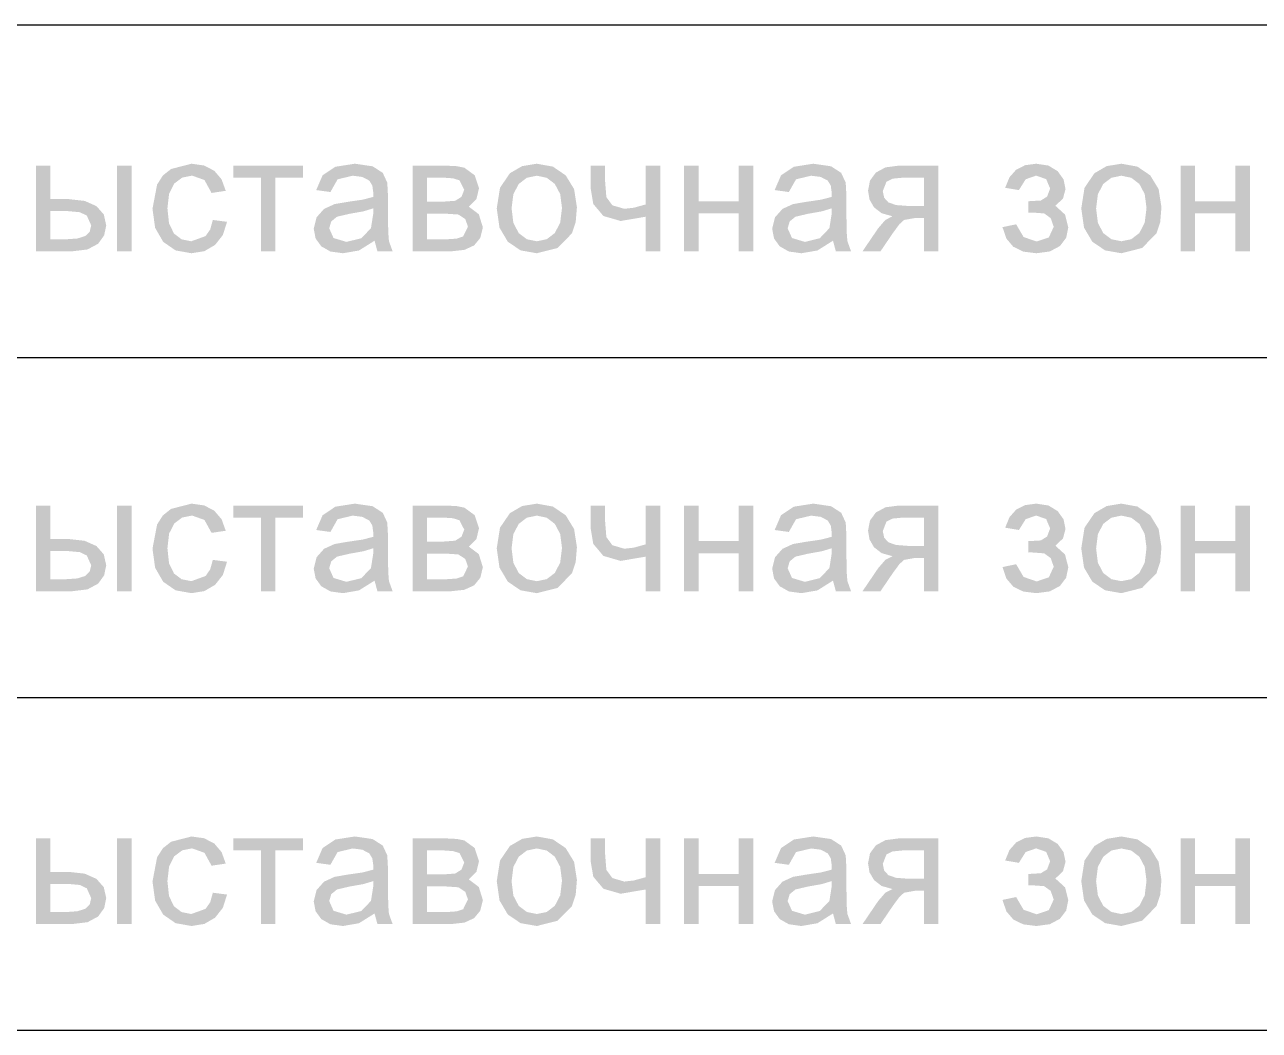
# Model space of a CAD drawing. Header units: millimetres. Extents: x 0 to 420, y 0 to 297.
# Drawn here: x 36.66 to 44.04, y 93.81 to 99.82 of the extents above; entities that cross this region are included whole.
import ezdxf

# ---------------------------------------------------------------- set-up
doc = ezdxf.new("R2010")
doc.units = ezdxf.units.MM
doc.layers.get('0').update_dxf_attribs({"linetype": 'CONTINUOUS'})

msp = doc.modelspace()

# ---------------------------------------------------------------- hatches: boundary and pattern name
at = {"true_color": 0x0000fb}
h = msp.add_hatch(color=0, dxfattribs=at)
h.paths.add_polyline_path([(37.209582, 98.979412), (37.296122, 98.979412), (37.296122, 98.467333), (37.209582, 98.467333)], flags=0)
h.paths.add_polyline_path([(36.723961, 98.979412), (36.810502, 98.979412), (36.810502, 98.779321), (36.920745, 98.779321), (37.015829, 98.76871), (37.086109, 98.737428), (37.129793, 98.687957), (37.144538, 98.622776), (37.132274, 98.5629), (37.096031, 98.512533), (37.032779, 98.478564), (36.940589, 98.467333), (36.723961, 98.467333)], flags=0)
h.paths.add_polyline_path([(36.810502, 98.538991), (36.902003, 98.538991), (36.972283, 98.543952), (37.019412, 98.558835), (37.045733, 98.584742), (37.05469, 98.622224), (37.028232, 98.681204), (36.986408, 98.701048), (36.913579, 98.707663), (36.810502, 98.707663)], flags=0)
for points in [[(37.782221, 98.654746), (37.867108, 98.643722), (37.842235, 98.564829), (37.79545, 98.505367), (37.731303, 98.46816), (37.654339, 98.455757), (37.559186, 98.472776), (37.485116, 98.524108), (37.437023, 98.607686), (37.421175, 98.721443), (37.448736, 98.866413), (37.483394, 98.920639), (37.532521, 98.959568), (37.654891, 98.990987), (37.730407, 98.980308), (37.791041, 98.948544), (37.834518, 98.897625), (37.859391, 98.82893), (37.774504, 98.816252), (37.732061, 98.893422), (37.658198, 98.919881), (37.598529, 98.907961), (37.551262, 98.872476), (37.520532, 98.811774), (37.510472, 98.724199), (37.520118, 98.634489), (37.549608, 98.573717), (37.595221, 98.538991), (37.653237, 98.527415), (37.738675, 98.558283), (37.766443, 98.59804)], [(37.905563, 98.979412), (38.32173, 98.979412), (38.32173, 98.907754), (38.156917, 98.907754), (38.156917, 98.467333), (38.070928, 98.467333), (38.070928, 98.907754), (37.905563, 98.907754)], [(40.041543, 98.979412), (40.128635, 98.979412), (40.128635, 98.882398), (40.1358, 98.791448), (40.171629, 98.742389), (40.243287, 98.721443), (40.299511, 98.727782), (40.370618, 98.74735), (40.370618, 98.979412), (40.45771, 98.979412), (40.45771, 98.467333), (40.370618, 98.467333), (40.370618, 98.674039), (40.221239, 98.648683), (40.118161, 98.678448), (40.057528, 98.750658), (40.041543, 98.845467)], [(40.600048, 98.979412), (40.68714, 98.979412), (40.68714, 98.766643), (40.92747, 98.766643), (40.92747, 98.979412), (41.014562, 98.979412), (41.014562, 98.467333), (40.92747, 98.467333), (40.92747, 98.694434), (40.68714, 98.694434), (40.68714, 98.467333), (40.600048, 98.467333)], [(42.659489, 98.698843), (42.659489, 98.766643), (42.734454, 98.771053), (42.771937, 98.794204), (42.790127, 98.842711), (42.766425, 98.898935), (42.706342, 98.919881), (42.643848, 98.898108), (42.603265, 98.83334), (42.521134, 98.84712), (42.547058, 98.910062), (42.586728, 98.955021), (42.640041, 98.981996), (42.706893, 98.990987), (42.779998, 98.979825), (42.835327, 98.946339), (42.870329, 98.897212), (42.88218, 98.839403), (42.866952, 98.782904), (42.821546, 98.739633), (42.879424, 98.686717), (42.898716, 98.610649), (42.886038, 98.548086), (42.848556, 98.498752), (42.788198, 98.466506), (42.707996, 98.455757), (42.629637, 98.465481), (42.569779, 98.494687), (42.528317, 98.543426), (42.505149, 98.611751), (42.586728, 98.628839), (42.631377, 98.552771), (42.709649, 98.525762), (42.78241, 98.550566), (42.811624, 98.613956), (42.793434, 98.66577), (42.754298, 98.693882), (42.679333, 98.699395)], [(43.570189, 98.979412), (43.657281, 98.979412), (43.657281, 98.766643), (43.897611, 98.766643), (43.897611, 98.979412), (43.984703, 98.979412), (43.984703, 98.467333), (43.897611, 98.467333), (43.897611, 98.694434), (43.657281, 98.694434), (43.657281, 98.467333), (43.570189, 98.467333)], [(37.782221, 96.622746), (37.867108, 96.611722), (37.842235, 96.532829), (37.79545, 96.473367), (37.731303, 96.43616), (37.654339, 96.423757), (37.559186, 96.440776), (37.485116, 96.492108), (37.437023, 96.575686), (37.421175, 96.689443), (37.448736, 96.834413), (37.483394, 96.888639), (37.532521, 96.927568), (37.654891, 96.958987), (37.730407, 96.948308), (37.791041, 96.916544), (37.834518, 96.865625), (37.859391, 96.79693), (37.774504, 96.784252), (37.732061, 96.861422), (37.658198, 96.887881), (37.598529, 96.875961), (37.551262, 96.840476), (37.520532, 96.779774), (37.510472, 96.692199), (37.520118, 96.602489), (37.549608, 96.541717), (37.595221, 96.506991), (37.653237, 96.495415), (37.738675, 96.526283), (37.766443, 96.56604)], [(42.659489, 96.666843), (42.659489, 96.734643), (42.734454, 96.739053), (42.771937, 96.762204), (42.790127, 96.810711), (42.766425, 96.866935), (42.706342, 96.887881), (42.643848, 96.866108), (42.603265, 96.80134), (42.521134, 96.81512), (42.547058, 96.878062), (42.586728, 96.923021), (42.640041, 96.949996), (42.706893, 96.958987), (42.779998, 96.947825), (42.835327, 96.914339), (42.870329, 96.865212), (42.88218, 96.807403), (42.866952, 96.750904), (42.821546, 96.707633), (42.879424, 96.654717), (42.898716, 96.578649), (42.886038, 96.516086), (42.848556, 96.466752), (42.788198, 96.434506), (42.707996, 96.423757), (42.629637, 96.433481), (42.569779, 96.462687), (42.528317, 96.511426), (42.505149, 96.579751), (42.586728, 96.596839), (42.631377, 96.520771), (42.709649, 96.493762), (42.78241, 96.518566), (42.811624, 96.581956), (42.793434, 96.63377), (42.754298, 96.661882), (42.679333, 96.667395)], [(37.905563, 96.947412), (38.32173, 96.947412), (38.32173, 96.875754), (38.156917, 96.875754), (38.156917, 96.435333), (38.070928, 96.435333), (38.070928, 96.875754), (37.905563, 96.875754)], [(40.041543, 96.947412), (40.128635, 96.947412), (40.128635, 96.850398), (40.1358, 96.759448), (40.171629, 96.710389), (40.243287, 96.689443), (40.299511, 96.695782), (40.370618, 96.71535), (40.370618, 96.947412), (40.45771, 96.947412), (40.45771, 96.435333), (40.370618, 96.435333), (40.370618, 96.642039), (40.221239, 96.616683), (40.118161, 96.646448), (40.057528, 96.718658), (40.041543, 96.813467)], [(40.600048, 96.947412), (40.68714, 96.947412), (40.68714, 96.734643), (40.92747, 96.734643), (40.92747, 96.947412), (41.014562, 96.947412), (41.014562, 96.435333), (40.92747, 96.435333), (40.92747, 96.662434), (40.68714, 96.662434), (40.68714, 96.435333), (40.600048, 96.435333)], [(43.570189, 96.947412), (43.657281, 96.947412), (43.657281, 96.734643), (43.897611, 96.734643), (43.897611, 96.947412), (43.984703, 96.947412), (43.984703, 96.435333), (43.897611, 96.435333), (43.897611, 96.662434), (43.657281, 96.662434), (43.657281, 96.435333), (43.570189, 96.435333)], [(37.782221, 94.633079), (37.867108, 94.622055), (37.842235, 94.543162), (37.79545, 94.4837), (37.731303, 94.446493), (37.654339, 94.434091), (37.559186, 94.45111), (37.485116, 94.502441), (37.437023, 94.586019), (37.421175, 94.699777), (37.448736, 94.844746), (37.483394, 94.898972), (37.532521, 94.937902), (37.654891, 94.969321), (37.730407, 94.958641), (37.791041, 94.926877), (37.834518, 94.875959), (37.859391, 94.807264), (37.774504, 94.794586), (37.732061, 94.871756), (37.658198, 94.898214), (37.598529, 94.886294), (37.551262, 94.85081), (37.520532, 94.790107), (37.510472, 94.702533), (37.520118, 94.612822), (37.549608, 94.552051), (37.595221, 94.517324), (37.653237, 94.505749), (37.738675, 94.536617), (37.766443, 94.576373)], [(42.659489, 94.677177), (42.659489, 94.744976), (42.734454, 94.749386), (42.771937, 94.772537), (42.790127, 94.821044), (42.766425, 94.877268), (42.706342, 94.898214), (42.643848, 94.876441), (42.603265, 94.811673), (42.521134, 94.825454), (42.547058, 94.888396), (42.586728, 94.933354), (42.640041, 94.960329), (42.706893, 94.969321), (42.779998, 94.958159), (42.835327, 94.924672), (42.870329, 94.875545), (42.88218, 94.817737), (42.866952, 94.761237), (42.821546, 94.717967), (42.879424, 94.66505), (42.898716, 94.588982), (42.886038, 94.526419), (42.848556, 94.477086), (42.788198, 94.444839), (42.707996, 94.434091), (42.629637, 94.443815), (42.569779, 94.47302), (42.528317, 94.52176), (42.505149, 94.590085), (42.586728, 94.607172), (42.631377, 94.531105), (42.709649, 94.504095), (42.78241, 94.5289), (42.811624, 94.59229), (42.793434, 94.644104), (42.754298, 94.672216), (42.679333, 94.677728)], [(37.905563, 94.957745), (38.32173, 94.957745), (38.32173, 94.886087), (38.156917, 94.886087), (38.156917, 94.445666), (38.070928, 94.445666), (38.070928, 94.886087), (37.905563, 94.886087)], [(40.041543, 94.957745), (40.128635, 94.957745), (40.128635, 94.860731), (40.1358, 94.769781), (40.171629, 94.720723), (40.243287, 94.699777), (40.299511, 94.706116), (40.370618, 94.725684), (40.370618, 94.957745), (40.45771, 94.957745), (40.45771, 94.445666), (40.370618, 94.445666), (40.370618, 94.652372), (40.221239, 94.627016), (40.118161, 94.656782), (40.057528, 94.728991), (40.041543, 94.8238)], [(40.600048, 94.957745), (40.68714, 94.957745), (40.68714, 94.744976), (40.92747, 94.744976), (40.92747, 94.957745), (41.014562, 94.957745), (41.014562, 94.445666), (40.92747, 94.445666), (40.92747, 94.672767), (40.68714, 94.672767), (40.68714, 94.445666), (40.600048, 94.445666)], [(43.570189, 94.957745), (43.657281, 94.957745), (43.657281, 94.744976), (43.897611, 94.744976), (43.897611, 94.957745), (43.984703, 94.957745), (43.984703, 94.445666), (43.897611, 94.445666), (43.897611, 94.672767), (43.657281, 94.672767), (43.657281, 94.445666), (43.570189, 94.445666)]]:
    msp.add_hatch(color=0, dxfattribs=at).paths.add_polyline_path(points, flags=0)
h = msp.add_hatch(color=0, dxfattribs=at)
h.paths.add_polyline_path([(38.749385, 98.530723), (38.656229, 98.472294), (38.560318, 98.455757), (38.485628, 98.466093), (38.430782, 98.497099), (38.396814, 98.543952), (38.385583, 98.602381), (38.40267, 98.670731), (38.447319, 98.720892), (38.510157, 98.749555), (38.587328, 98.762784), (38.67814, 98.776013), (38.741668, 98.79255), (38.742219, 98.81515), (38.736087, 98.860281), (38.717966, 98.890115), (38.676211, 98.911957), (38.618747, 98.919329), (38.528348, 98.897832), (38.485353, 98.821764), (38.400466, 98.83334), (38.438499, 98.921534), (38.515118, 98.972797), (38.631425, 98.990987), (38.737809, 98.975553), (38.798443, 98.936417), (38.825453, 98.877988), (38.829862, 98.797511), (38.829862, 98.681756), (38.831171, 98.583019), (38.835374, 98.528518), (38.857423, 98.467333), (38.766473, 98.467333)], flags=0)
h.paths.add_polyline_path([(38.741668, 98.724199), (38.682619, 98.706285), (38.600005, 98.691678), (38.524489, 98.674039), (38.490314, 98.645927), (38.478187, 98.604586), (38.504094, 98.546708), (38.581264, 98.523557), (38.670561, 98.545606), (38.727887, 98.605688), (38.741668, 98.69278)], flags=0)
h = msp.add_hatch(color=0, dxfattribs=at)
h.paths.add_polyline_path([(38.976667, 98.979412), (39.176758, 98.979412), (39.240906, 98.976242), (39.28645, 98.967285), (39.348186, 98.922086), (39.374093, 98.843813), (39.358659, 98.779321), (39.313459, 98.734121), (39.37299, 98.688921), (39.397244, 98.610649), (39.381603, 98.547121), (39.344879, 98.502611), (39.287001, 98.476083), (39.207626, 98.467333), (38.976667, 98.467333)], flags=0)
h.paths.add_polyline_path([(39.063759, 98.763887), (39.156363, 98.763887), (39.231879, 98.769399), (39.269362, 98.793101), (39.285898, 98.835545), (39.257235, 98.891769), (39.218306, 98.903689), (39.159119, 98.907754), (39.063759, 98.907754)], flags=0)
h.paths.add_polyline_path([(39.063759, 98.538991), (39.17786, 98.538991), (39.239941, 98.543194), (39.279284, 98.556079), (39.307947, 98.615059), (39.291962, 98.660258), (39.250621, 98.687268), (39.16849, 98.69278), (39.063759, 98.69278)], flags=0)
h = msp.add_hatch(color=0, dxfattribs=at)
h.paths.add_polyline_path([(39.480224, 98.723648), (39.499792, 98.847327), (39.559048, 98.934212), (39.632291, 98.976656), (39.720003, 98.990987), (39.815983, 98.973624), (39.892533, 98.921534), (39.942901, 98.839197), (39.959781, 98.730814), (39.95234, 98.642068), (39.930016, 98.57482), (39.844026, 98.487177), (39.720003, 98.455757), (39.622851, 98.472845), (39.54637, 98.524659), (39.496761, 98.608651)], flags=0)
h.paths.add_polyline_path([(39.56897, 98.723648), (39.579719, 98.637176), (39.611965, 98.575922), (39.660403, 98.539473), (39.720003, 98.527415), (39.779121, 98.539542), (39.82749, 98.576474), (39.859736, 98.638416), (39.870485, 98.726404), (39.859736, 98.8095), (39.82749, 98.870271), (39.779121, 98.906996), (39.720003, 98.919329), (39.660403, 98.906996), (39.611965, 98.870271), (39.579719, 98.809155)], flags=0)
h = msp.add_hatch(color=0, dxfattribs=at)
h.paths.add_polyline_path([(41.491364, 98.530723), (41.398209, 98.472294), (41.302297, 98.455757), (41.227608, 98.466093), (41.172762, 98.497099), (41.138793, 98.543952), (41.127562, 98.602381), (41.14465, 98.670731), (41.189298, 98.720892), (41.252137, 98.749555), (41.329307, 98.762784), (41.42012, 98.776013), (41.483647, 98.79255), (41.484198, 98.81515), (41.478066, 98.860281), (41.459945, 98.890115), (41.41819, 98.911957), (41.360726, 98.919329), (41.270327, 98.897832), (41.227332, 98.821764), (41.142445, 98.83334), (41.180479, 98.921534), (41.257098, 98.972797), (41.373404, 98.990987), (41.479789, 98.975553), (41.540422, 98.936417), (41.567432, 98.877988), (41.571842, 98.797511), (41.571842, 98.681756), (41.573151, 98.583019), (41.577354, 98.528518), (41.599402, 98.467333), (41.508452, 98.467333)], flags=0)
h.paths.add_polyline_path([(41.483647, 98.724199), (41.424598, 98.706285), (41.341985, 98.691678), (41.266468, 98.674039), (41.232293, 98.645927), (41.220166, 98.604586), (41.246073, 98.546708), (41.323244, 98.523557), (41.41254, 98.545606), (41.469867, 98.605688), (41.483647, 98.69278)], flags=0)
h = msp.add_hatch(color=0, dxfattribs=at)
h.paths.add_polyline_path([(42.121584, 98.979412), (42.121584, 98.467333), (42.035044, 98.467333), (42.035044, 98.666873), (41.984883, 98.666873), (41.916532, 98.654746), (41.889178, 98.63001), (41.851489, 98.57923), (41.775421, 98.467333), (41.667934, 98.467333), (41.761641, 98.605137), (41.80436, 98.654608), (41.847079, 98.676795), (41.782243, 98.695054), (41.736836, 98.730263), (41.709827, 98.77684), (41.701007, 98.830033), (41.712652, 98.890253), (41.747861, 98.938071), (41.805187, 98.969077), (41.884011, 98.979412)], flags=0)
h.paths.add_polyline_path([(42.035044, 98.907754), (41.911571, 98.907754), (41.847562, 98.901622), (41.81125, 98.8835), (41.789202, 98.827277), (41.79747, 98.787451), (41.822275, 98.760028), (41.867888, 98.743905), (41.939132, 98.738531), (42.035044, 98.738531)], flags=0)
h = msp.add_hatch(color=0, dxfattribs=at)
h.paths.add_polyline_path([(42.976349, 98.723648), (42.995917, 98.847327), (43.055173, 98.934212), (43.128415, 98.976656), (43.216128, 98.990987), (43.312108, 98.973624), (43.388658, 98.921534), (43.439025, 98.839197), (43.455906, 98.730814), (43.448465, 98.642068), (43.426141, 98.57482), (43.340151, 98.487177), (43.216128, 98.455757), (43.118976, 98.472845), (43.042495, 98.524659), (42.992885, 98.608651)], flags=0)
h.paths.add_polyline_path([(43.065095, 98.723648), (43.075843, 98.637176), (43.108089, 98.575922), (43.156527, 98.539473), (43.216128, 98.527415), (43.275245, 98.539542), (43.323615, 98.576474), (43.355861, 98.638416), (43.366609, 98.726404), (43.355861, 98.8095), (43.323615, 98.870271), (43.275245, 98.906996), (43.216128, 98.919329), (43.156527, 98.906996), (43.108089, 98.870271), (43.075843, 98.809155)], flags=0)
h = msp.add_hatch(color=0, dxfattribs=at)
h.paths.add_polyline_path([(38.749385, 96.498723), (38.656229, 96.440294), (38.560318, 96.423757), (38.485628, 96.434093), (38.430782, 96.465099), (38.396814, 96.511952), (38.385583, 96.570381), (38.40267, 96.638731), (38.447319, 96.688892), (38.510157, 96.717555), (38.587328, 96.730784), (38.67814, 96.744014), (38.741668, 96.76055), (38.742219, 96.78315), (38.736087, 96.828281), (38.717966, 96.858115), (38.676211, 96.879957), (38.618747, 96.887329), (38.528348, 96.865832), (38.485353, 96.789764), (38.400466, 96.80134), (38.438499, 96.889534), (38.515118, 96.940797), (38.631425, 96.958987), (38.737809, 96.943553), (38.798443, 96.904417), (38.825453, 96.845988), (38.829862, 96.765511), (38.829862, 96.649756), (38.831171, 96.551019), (38.835374, 96.496518), (38.857423, 96.435333), (38.766473, 96.435333)], flags=0)
h.paths.add_polyline_path([(38.741668, 96.692199), (38.682619, 96.674285), (38.600005, 96.659678), (38.524489, 96.642039), (38.490314, 96.613927), (38.478187, 96.572586), (38.504094, 96.514708), (38.581264, 96.491557), (38.670561, 96.513606), (38.727887, 96.573688), (38.741668, 96.66078)], flags=0)
h = msp.add_hatch(color=0, dxfattribs=at)
h.paths.add_polyline_path([(39.480224, 96.691648), (39.499792, 96.815327), (39.559048, 96.902212), (39.632291, 96.944656), (39.720003, 96.958987), (39.815983, 96.941624), (39.892533, 96.889534), (39.942901, 96.807197), (39.959781, 96.698814), (39.95234, 96.610068), (39.930016, 96.54282), (39.844026, 96.455177), (39.720003, 96.423757), (39.622851, 96.440845), (39.54637, 96.492659), (39.496761, 96.576651)], flags=0)
h.paths.add_polyline_path([(39.56897, 96.691648), (39.579719, 96.605176), (39.611965, 96.543922), (39.660403, 96.507473), (39.720003, 96.495415), (39.779121, 96.507542), (39.82749, 96.544474), (39.859736, 96.606416), (39.870485, 96.694404), (39.859736, 96.7775), (39.82749, 96.838271), (39.779121, 96.874996), (39.720003, 96.887329), (39.660403, 96.874996), (39.611965, 96.838271), (39.579719, 96.777155)], flags=0)
h = msp.add_hatch(color=0, dxfattribs=at)
h.paths.add_polyline_path([(41.491364, 96.498723), (41.398209, 96.440294), (41.302297, 96.423757), (41.227608, 96.434093), (41.172762, 96.465099), (41.138793, 96.511952), (41.127562, 96.570381), (41.14465, 96.638731), (41.189298, 96.688892), (41.252137, 96.717555), (41.329307, 96.730784), (41.42012, 96.744014), (41.483647, 96.76055), (41.484198, 96.78315), (41.478066, 96.828281), (41.459945, 96.858115), (41.41819, 96.879957), (41.360726, 96.887329), (41.270327, 96.865832), (41.227332, 96.789764), (41.142445, 96.80134), (41.180479, 96.889534), (41.257098, 96.940797), (41.373404, 96.958987), (41.479789, 96.943553), (41.540422, 96.904417), (41.567432, 96.845988), (41.571842, 96.765511), (41.571842, 96.649756), (41.573151, 96.551019), (41.577354, 96.496518), (41.599402, 96.435333), (41.508452, 96.435333)], flags=0)
h.paths.add_polyline_path([(41.483647, 96.692199), (41.424598, 96.674285), (41.341985, 96.659678), (41.266468, 96.642039), (41.232293, 96.613927), (41.220166, 96.572586), (41.246073, 96.514708), (41.323244, 96.491557), (41.41254, 96.513606), (41.469867, 96.573688), (41.483647, 96.66078)], flags=0)
h = msp.add_hatch(color=0, dxfattribs=at)
h.paths.add_polyline_path([(42.976349, 96.691648), (42.995917, 96.815327), (43.055173, 96.902212), (43.128415, 96.944656), (43.216128, 96.958987), (43.312108, 96.941624), (43.388658, 96.889534), (43.439025, 96.807197), (43.455906, 96.698814), (43.448465, 96.610068), (43.426141, 96.54282), (43.340151, 96.455177), (43.216128, 96.423757), (43.118976, 96.440845), (43.042495, 96.492659), (42.992885, 96.576651)], flags=0)
h.paths.add_polyline_path([(43.065095, 96.691648), (43.075843, 96.605176), (43.108089, 96.543922), (43.156527, 96.507473), (43.216128, 96.495415), (43.275245, 96.507542), (43.323615, 96.544474), (43.355861, 96.606416), (43.366609, 96.694404), (43.355861, 96.7775), (43.323615, 96.838271), (43.275245, 96.874996), (43.216128, 96.887329), (43.156527, 96.874996), (43.108089, 96.838271), (43.075843, 96.777155)], flags=0)
h = msp.add_hatch(color=0, dxfattribs=at)
h.paths.add_polyline_path([(37.209582, 96.947412), (37.296122, 96.947412), (37.296122, 96.435333), (37.209582, 96.435333)], flags=0)
h.paths.add_polyline_path([(36.723961, 96.947412), (36.810502, 96.947412), (36.810502, 96.747321), (36.920745, 96.747321), (37.015829, 96.73671), (37.086109, 96.705428), (37.129793, 96.655957), (37.144538, 96.590776), (37.132274, 96.5309), (37.096031, 96.480533), (37.032779, 96.446564), (36.940589, 96.435333), (36.723961, 96.435333)], flags=0)
h.paths.add_polyline_path([(36.810502, 96.506991), (36.902003, 96.506991), (36.972283, 96.511952), (37.019412, 96.526835), (37.045733, 96.552742), (37.05469, 96.590224), (37.028232, 96.649204), (36.986408, 96.669048), (36.913579, 96.675663), (36.810502, 96.675663)], flags=0)
h = msp.add_hatch(color=0, dxfattribs=at)
h.paths.add_polyline_path([(38.976667, 96.947412), (39.176758, 96.947412), (39.240906, 96.944242), (39.28645, 96.935285), (39.348186, 96.890086), (39.374093, 96.811813), (39.358659, 96.747321), (39.313459, 96.702121), (39.37299, 96.656921), (39.397244, 96.578649), (39.381603, 96.515121), (39.344879, 96.470611), (39.287001, 96.444083), (39.207626, 96.435333), (38.976667, 96.435333)], flags=0)
h.paths.add_polyline_path([(39.063759, 96.731887), (39.156363, 96.731887), (39.231879, 96.737399), (39.269362, 96.761101), (39.285898, 96.803545), (39.257235, 96.859769), (39.218306, 96.871689), (39.159119, 96.875754), (39.063759, 96.875754)], flags=0)
h.paths.add_polyline_path([(39.063759, 96.506991), (39.17786, 96.506991), (39.239941, 96.511194), (39.279284, 96.524079), (39.307947, 96.583059), (39.291962, 96.628258), (39.250621, 96.655268), (39.16849, 96.66078), (39.063759, 96.66078)], flags=0)
h = msp.add_hatch(color=0, dxfattribs=at)
h.paths.add_polyline_path([(42.121584, 96.947412), (42.121584, 96.435333), (42.035044, 96.435333), (42.035044, 96.634873), (41.984883, 96.634873), (41.916532, 96.622746), (41.889178, 96.59801), (41.851489, 96.54723), (41.775421, 96.435333), (41.667934, 96.435333), (41.761641, 96.573137), (41.80436, 96.622608), (41.847079, 96.644795), (41.782243, 96.663054), (41.736836, 96.698263), (41.709827, 96.74484), (41.701007, 96.798033), (41.712652, 96.858253), (41.747861, 96.906071), (41.805187, 96.937077), (41.884011, 96.947412)], flags=0)
h.paths.add_polyline_path([(42.035044, 96.875754), (41.911571, 96.875754), (41.847562, 96.869622), (41.81125, 96.8515), (41.789202, 96.795277), (41.79747, 96.755451), (41.822275, 96.728028), (41.867888, 96.711905), (41.939132, 96.706531), (42.035044, 96.706531)], flags=0)
h = msp.add_hatch(color=0, dxfattribs=at)
h.paths.add_polyline_path([(38.749385, 94.509056), (38.656229, 94.450627), (38.560318, 94.434091), (38.485628, 94.444426), (38.430782, 94.475432), (38.396814, 94.522285), (38.385583, 94.580714), (38.40267, 94.649065), (38.447319, 94.699225), (38.510157, 94.727889), (38.587328, 94.741118), (38.67814, 94.754347), (38.741668, 94.770883), (38.742219, 94.793483), (38.736087, 94.838614), (38.717966, 94.868448), (38.676211, 94.89029), (38.618747, 94.897663), (38.528348, 94.876165), (38.485353, 94.800098), (38.400466, 94.811673), (38.438499, 94.899868), (38.515118, 94.951131), (38.631425, 94.969321), (38.737809, 94.953887), (38.798443, 94.91475), (38.825453, 94.856322), (38.829862, 94.775844), (38.829862, 94.660089), (38.831171, 94.561353), (38.835374, 94.506851), (38.857423, 94.445666), (38.766473, 94.445666)], flags=0)
h.paths.add_polyline_path([(38.741668, 94.702533), (38.682619, 94.684618), (38.600005, 94.670011), (38.524489, 94.652372), (38.490314, 94.62426), (38.478187, 94.582919), (38.504094, 94.525041), (38.581264, 94.50189), (38.670561, 94.523939), (38.727887, 94.584021), (38.741668, 94.671113)], flags=0)
h = msp.add_hatch(color=0, dxfattribs=at)
h.paths.add_polyline_path([(39.480224, 94.701981), (39.499792, 94.82566), (39.559048, 94.912546), (39.632291, 94.954989), (39.720003, 94.969321), (39.815983, 94.951958), (39.892533, 94.899868), (39.942901, 94.81753), (39.959781, 94.709147), (39.95234, 94.620402), (39.930016, 94.553153), (39.844026, 94.46551), (39.720003, 94.434091), (39.622851, 94.451178), (39.54637, 94.502993), (39.496761, 94.586984)], flags=0)
h.paths.add_polyline_path([(39.56897, 94.701981), (39.579719, 94.615509), (39.611965, 94.554256), (39.660403, 94.517807), (39.720003, 94.505749), (39.779121, 94.517875), (39.82749, 94.554807), (39.859736, 94.61675), (39.870485, 94.704737), (39.859736, 94.787833), (39.82749, 94.848605), (39.779121, 94.885329), (39.720003, 94.897663), (39.660403, 94.885329), (39.611965, 94.848605), (39.579719, 94.787489)], flags=0)
h = msp.add_hatch(color=0, dxfattribs=at)
h.paths.add_polyline_path([(41.491364, 94.509056), (41.398209, 94.450627), (41.302297, 94.434091), (41.227608, 94.444426), (41.172762, 94.475432), (41.138793, 94.522285), (41.127562, 94.580714), (41.14465, 94.649065), (41.189298, 94.699225), (41.252137, 94.727889), (41.329307, 94.741118), (41.42012, 94.754347), (41.483647, 94.770883), (41.484198, 94.793483), (41.478066, 94.838614), (41.459945, 94.868448), (41.41819, 94.89029), (41.360726, 94.897663), (41.270327, 94.876165), (41.227332, 94.800098), (41.142445, 94.811673), (41.180479, 94.899868), (41.257098, 94.951131), (41.373404, 94.969321), (41.479789, 94.953887), (41.540422, 94.91475), (41.567432, 94.856322), (41.571842, 94.775844), (41.571842, 94.660089), (41.573151, 94.561353), (41.577354, 94.506851), (41.599402, 94.445666), (41.508452, 94.445666)], flags=0)
h.paths.add_polyline_path([(41.483647, 94.702533), (41.424598, 94.684618), (41.341985, 94.670011), (41.266468, 94.652372), (41.232293, 94.62426), (41.220166, 94.582919), (41.246073, 94.525041), (41.323244, 94.50189), (41.41254, 94.523939), (41.469867, 94.584021), (41.483647, 94.671113)], flags=0)
h = msp.add_hatch(color=0, dxfattribs=at)
h.paths.add_polyline_path([(42.976349, 94.701981), (42.995917, 94.82566), (43.055173, 94.912546), (43.128415, 94.954989), (43.216128, 94.969321), (43.312108, 94.951958), (43.388658, 94.899868), (43.439025, 94.81753), (43.455906, 94.709147), (43.448465, 94.620402), (43.426141, 94.553153), (43.340151, 94.46551), (43.216128, 94.434091), (43.118976, 94.451178), (43.042495, 94.502993), (42.992885, 94.586984)], flags=0)
h.paths.add_polyline_path([(43.065095, 94.701981), (43.075843, 94.615509), (43.108089, 94.554256), (43.156527, 94.517807), (43.216128, 94.505749), (43.275245, 94.517875), (43.323615, 94.554807), (43.355861, 94.61675), (43.366609, 94.704737), (43.355861, 94.787833), (43.323615, 94.848605), (43.275245, 94.885329), (43.216128, 94.897663), (43.156527, 94.885329), (43.108089, 94.848605), (43.075843, 94.787489)], flags=0)
h = msp.add_hatch(color=0, dxfattribs=at)
h.paths.add_polyline_path([(37.209582, 94.957745), (37.296122, 94.957745), (37.296122, 94.445666), (37.209582, 94.445666)], flags=0)
h.paths.add_polyline_path([(36.723961, 94.957745), (36.810502, 94.957745), (36.810502, 94.757654), (36.920745, 94.757654), (37.015829, 94.747043), (37.086109, 94.715762), (37.129793, 94.66629), (37.144538, 94.601109), (37.132274, 94.541233), (37.096031, 94.490866), (37.032779, 94.456897), (36.940589, 94.445666), (36.723961, 94.445666)], flags=0)
h.paths.add_polyline_path([(36.810502, 94.517324), (36.902003, 94.517324), (36.972283, 94.522285), (37.019412, 94.537168), (37.045733, 94.563075), (37.05469, 94.600558), (37.028232, 94.659538), (36.986408, 94.679382), (36.913579, 94.685996), (36.810502, 94.685996)], flags=0)
h = msp.add_hatch(color=0, dxfattribs=at)
h.paths.add_polyline_path([(38.976667, 94.957745), (39.176758, 94.957745), (39.240906, 94.954576), (39.28645, 94.945619), (39.348186, 94.900419), (39.374093, 94.822146), (39.358659, 94.757654), (39.313459, 94.712454), (39.37299, 94.667255), (39.397244, 94.588982), (39.381603, 94.525455), (39.344879, 94.480944), (39.287001, 94.454417), (39.207626, 94.445666), (38.976667, 94.445666)], flags=0)
h.paths.add_polyline_path([(39.063759, 94.74222), (39.156363, 94.74222), (39.231879, 94.747732), (39.269362, 94.771435), (39.285898, 94.813878), (39.257235, 94.870102), (39.218306, 94.882022), (39.159119, 94.886087), (39.063759, 94.886087)], flags=0)
h.paths.add_polyline_path([(39.063759, 94.517324), (39.17786, 94.517324), (39.239941, 94.521527), (39.279284, 94.534412), (39.307947, 94.593392), (39.291962, 94.638592), (39.250621, 94.665601), (39.16849, 94.671113), (39.063759, 94.671113)], flags=0)
h = msp.add_hatch(color=0, dxfattribs=at)
h.paths.add_polyline_path([(42.121584, 94.957745), (42.121584, 94.445666), (42.035044, 94.445666), (42.035044, 94.645206), (41.984883, 94.645206), (41.916532, 94.633079), (41.889178, 94.608344), (41.851489, 94.557563), (41.775421, 94.445666), (41.667934, 94.445666), (41.761641, 94.58347), (41.80436, 94.632942), (41.847079, 94.655128), (41.782243, 94.673387), (41.736836, 94.708596), (41.709827, 94.755174), (41.701007, 94.808366), (41.712652, 94.868586), (41.747861, 94.916404), (41.805187, 94.94741), (41.884011, 94.957745)], flags=0)
h.paths.add_polyline_path([(42.035044, 94.886087), (41.911571, 94.886087), (41.847562, 94.879955), (41.81125, 94.861834), (41.789202, 94.80561), (41.79747, 94.765785), (41.822275, 94.738362), (41.867888, 94.722239), (41.939132, 94.716864), (42.035044, 94.716864)], flags=0)

# ---------------------------------------------------------------- linework, layer by layer
at = {"color": 0, "true_color": 0x000007}
for points in [[(28.913668, 99.822), (77.681668, 99.822)], [(28.913668, 97.832333), (77.681668, 97.832333)], [(28.913668, 95.800333), (77.681668, 95.800333)], [(28.913668, 93.810666), (77.681668, 93.810666)]]:
    msp.add_lwpolyline(points, dxfattribs=at)

doc.saveas('drawing.dxf')
